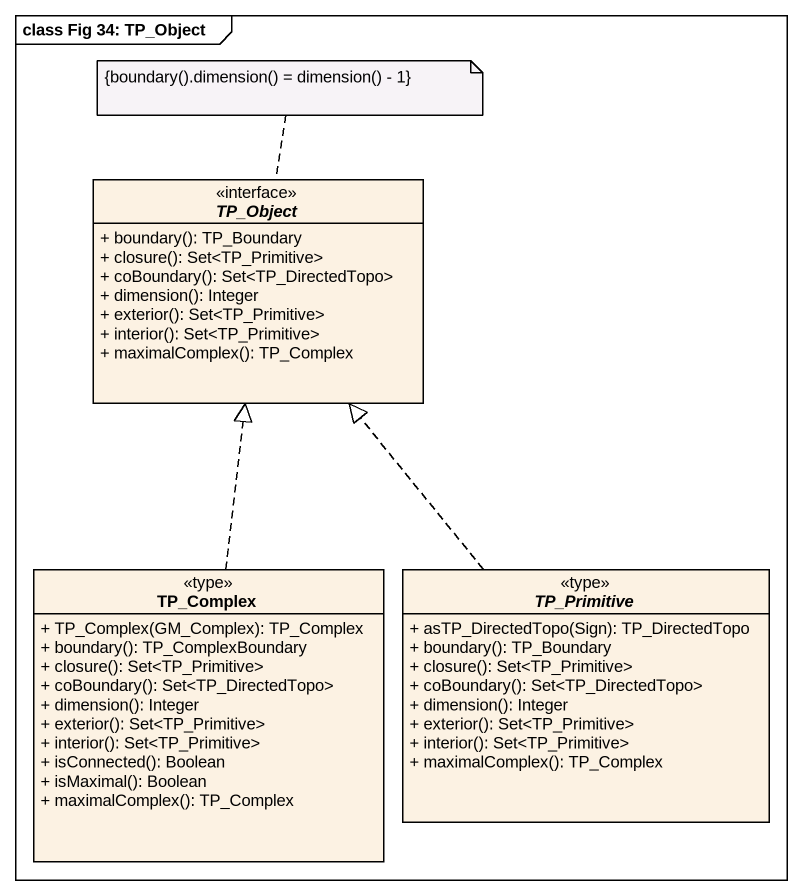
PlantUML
@startuml
mainframe class Fig 34: TP_Object
hide circle
hide empty members
skinparam classAttributeIconSize 0
interface TP_Object <<interface>> {
  + boundary(): TP_Boundary
  + closure(): Set<TP_Primitive>
  + coBoundary(): Set<TP_DirectedTopo>
  + dimension(): Integer
  + exterior(): Set<TP_Primitive>
  + interior(): Set<TP_Primitive>
  + maximalComplex(): TP_Complex
}
class TP_Complex <<type>> {
  + TP_Complex(GM_Complex): TP_Complex
  + boundary(): TP_ComplexBoundary
  + closure(): Set<TP_Primitive>
  + coBoundary(): Set<TP_DirectedTopo>
  + dimension(): Integer
  + exterior(): Set<TP_Primitive>
  + interior(): Set<TP_Primitive>
  + isConnected(): Boolean
  + isMaximal(): Boolean
  + maximalComplex(): TP_Complex
}
abstract class TP_Primitive <<type>> {
  + asTP_DirectedTopo(Sign): TP_DirectedTopo
  + boundary(): TP_Boundary
  + closure(): Set<TP_Primitive>
  + coBoundary(): Set<TP_DirectedTopo>
  + dimension(): Integer
  + exterior(): Set<TP_Primitive>
  + interior(): Set<TP_Primitive>
  + maximalComplex(): TP_Complex
}
TP_Complex .up.|> TP_Object
TP_Primitive .up.|> TP_Object
note top of TP_Object : {boundary().dimension() = dimension() - 1}
@enduml
